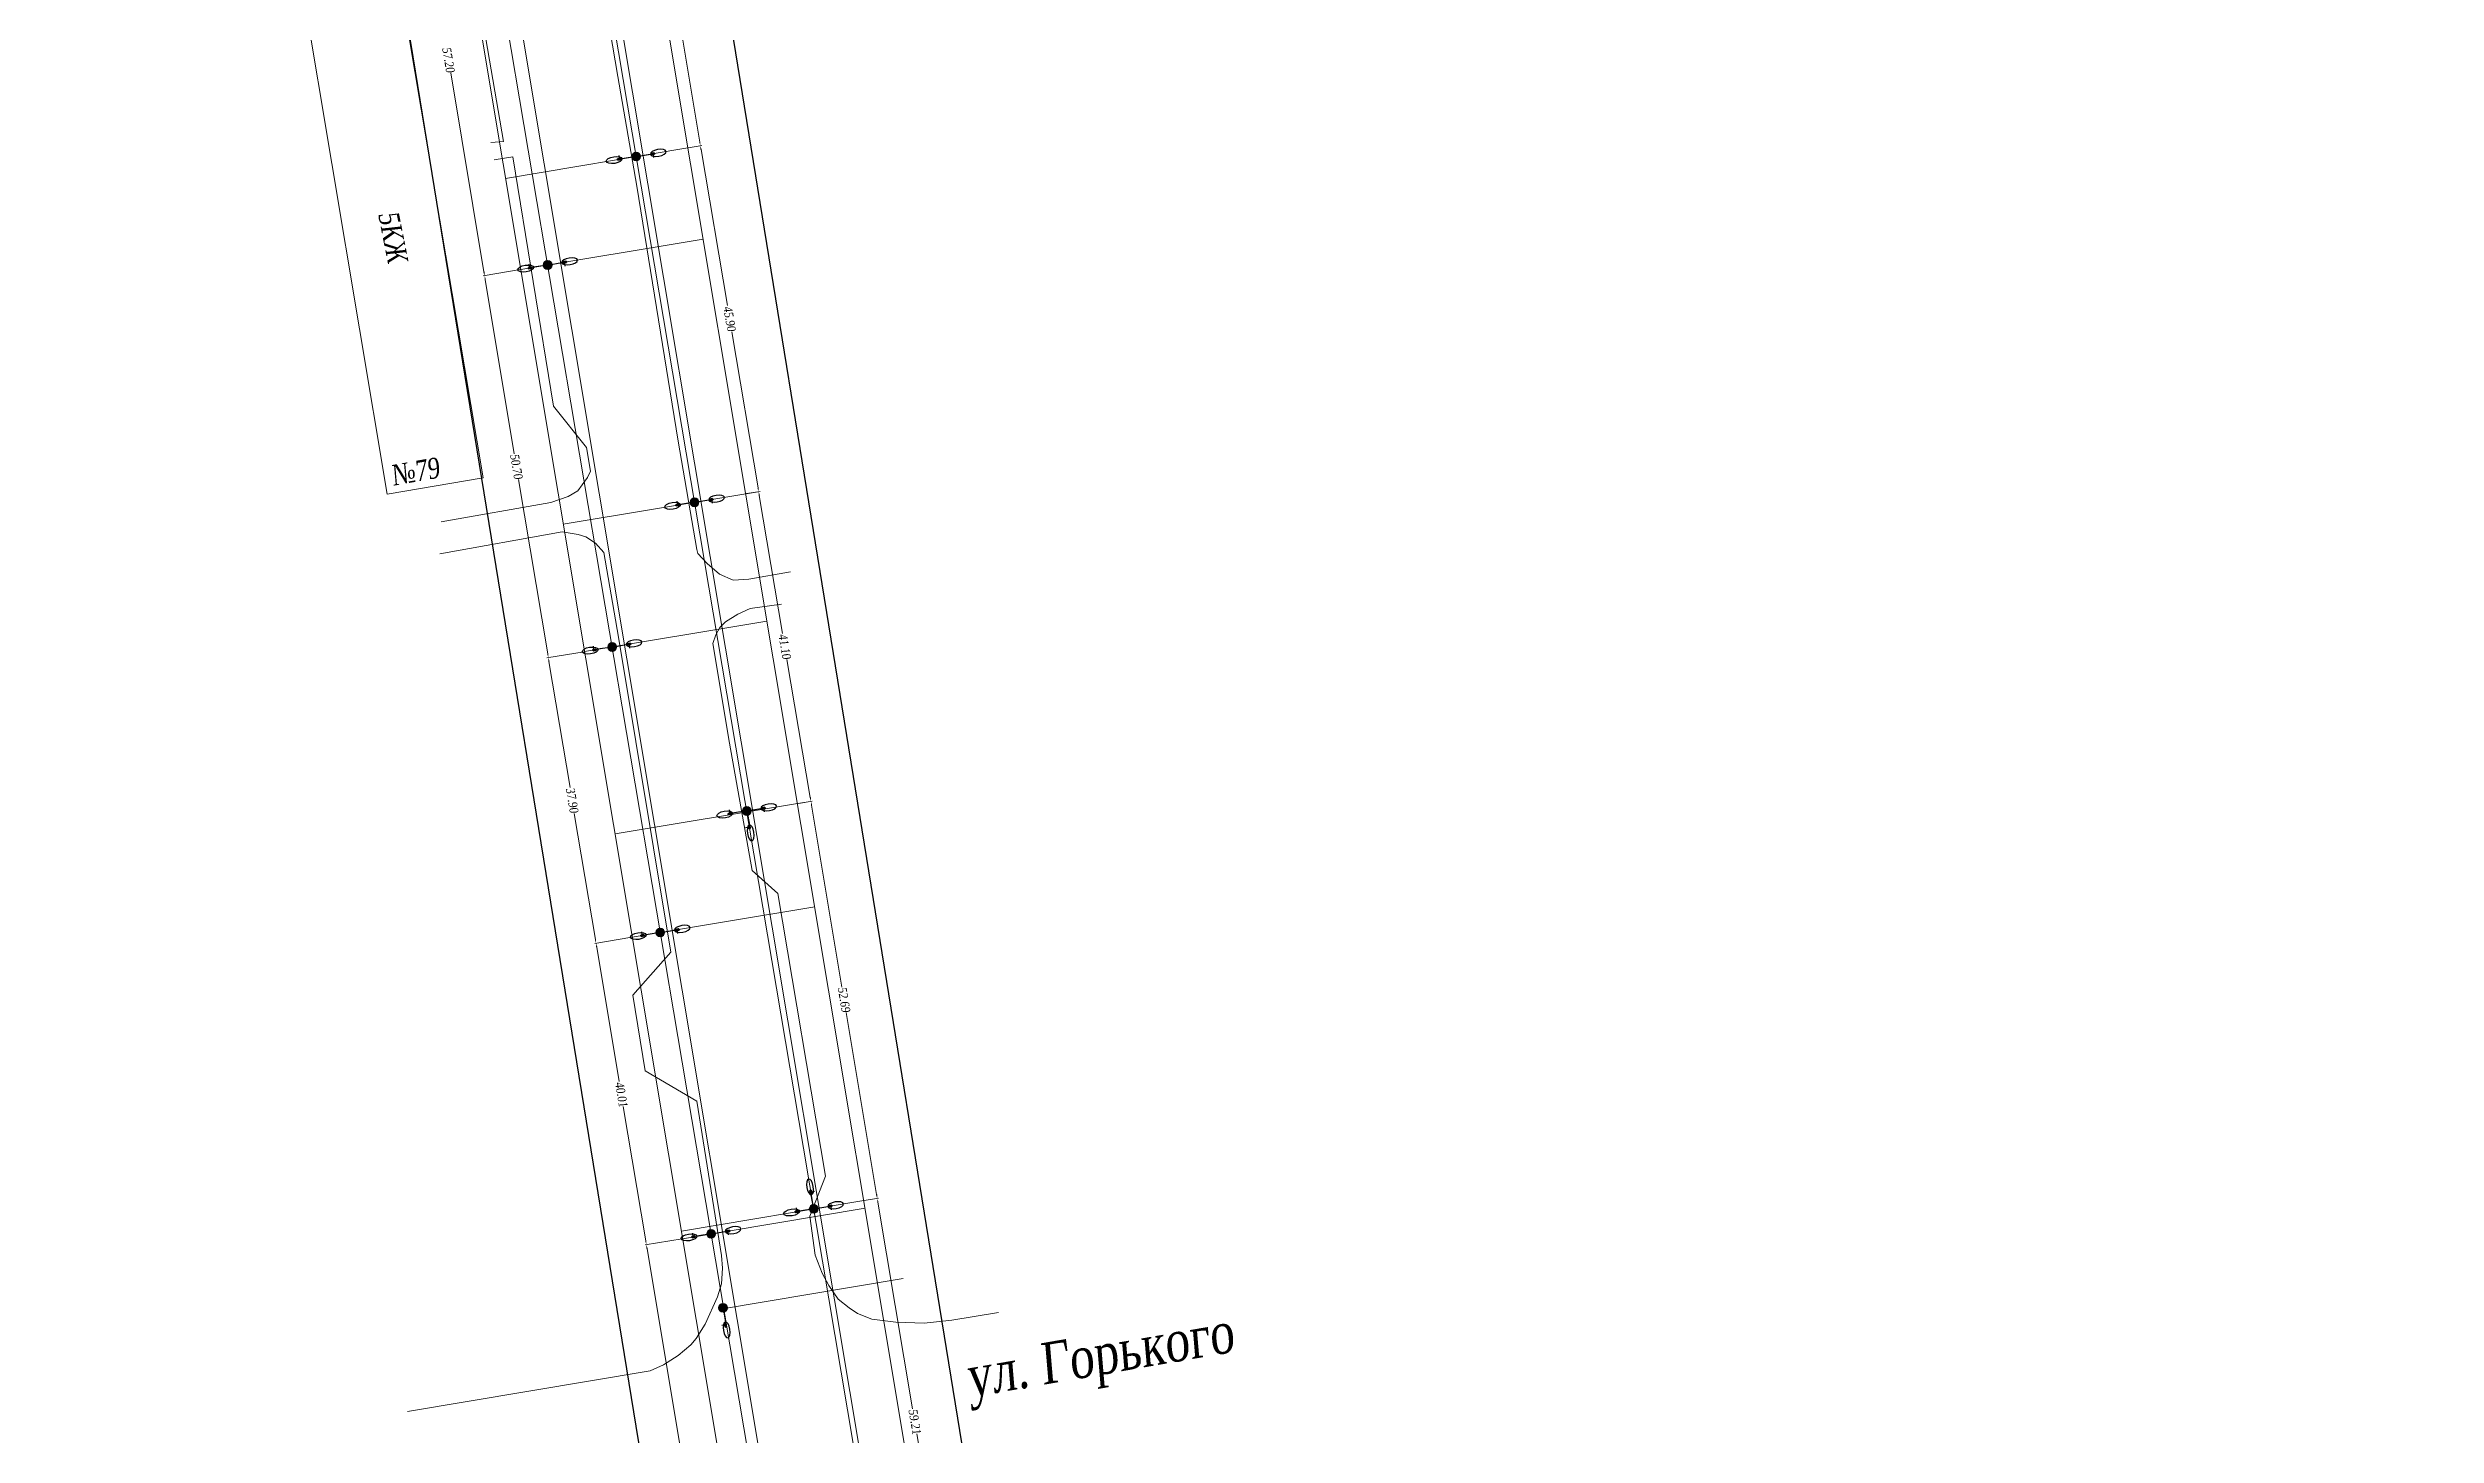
# Model space of a CAD drawing. Extents: x 2474 to 3317, y 1800 to 4862.
# Drawn here: x 2810.6 to 3123.2, y 3053.3 to 3234.9 of the extents above; entities that cross this region are included whole.
import ezdxf

# ---------------------------------------------------------------- set-up
doc = ezdxf.new("R2010")
doc.units = 0
doc.header["$MEASUREMENT"] = 0
for name, color, linetype in [('_МЕЖЕВОЙ_П-ЗУ_НОВЫЕ', 7, 'Continuous'), ('DLXLUM01', 2, 'Continuous'), ('DLXLUM02', 4, 'Continuous'), ('DLXLUM03', 3, 'Continuous'), ('DLXLUMEX', 2, 'Continuous'), ('DLXSCENE', 7, 'Continuous')]:
    doc.layers.add(name, color=color, linetype=linetype)
doc.layers.add('ОСВЕЩЕНИЕ', color=7, linetype='Continuous', lineweight=15)
doc.layers.add('ситуация', color=7, linetype='Continuous', lineweight=15)
doc.styles.add('стиль2', font='times.ttf', dxfattribs={"width": 0.85, "oblique": 5, "height": 1.15})

# ---------------------------------------------------------------- blocks, each defined once
blk = doc.blocks.new('*U15')
for p, q in [((0.26, 0.13), (-0.28, 0.04)), ((-0.28, 0.04), (0.26, 0.13)), ((-0.28, 0.04), (-0.26, -0.13)), ((-0.26, 0.04), (-0.28, 0.04)), ((-0.26, -0.13), (-0.28, 0.04)), ((-0.28, 0.04), (-0.26, 0.04)), ((0.28, 0.13), (-0.26, 0.04)), ((-0.26, 0.04), (0.28, 0.13)), ((-0.26, 0.04), (-0.24, -0.12)), ((-0.24, -0.12), (-0.26, 0.04)), ((0.28, -0.04), (0.26, 0.13)), ((0.26, 0.13), (0.28, 0.13)), ((0.28, 0.13), (0.26, 0.13)), ((0.26, 0.13), (0.28, -0.04)), ((0.3, -0.04), (0.28, 0.13)), ((0.28, 0.13), (0.3, -0.04)), ((-0.26, -0.13), (0.28, -0.04)), ((0.28, -0.04), (-0.26, -0.13)), ((-0.26, -0.13), (-0.24, -0.12)), ((-0.24, -0.12), (-0.26, -0.13)), ((-0.24, -0.12), (0.3, -0.04)), ((0.3, -0.04), (-0.24, -0.12)), ((0.28, -0.04), (0.3, -0.04)), ((0.3, -0.04), (0.28, -0.04))]:
    blk.add_line(p, q)
at = {"color": 1}
blk.add_line((0.02, 0), (0.1, -0.49), dxfattribs=at)
at = {"layer": 'DLXLUMEX', "color": 7}
blk.add_text('1', height=0.1, dxfattribs=at).set_placement((0, 0))
blk = doc.blocks.new('*U16')
for p, q in [((0.12, 0.11), (-0.23, 0.05)), ((-0.23, 0.05), (0.12, 0.11)), ((-0.23, 0.05), (-0.2, -0.12)), ((-0.19, 0.05), (-0.23, 0.05)), ((-0.23, 0.05), (-0.19, 0.05)), ((-0.2, -0.12), (-0.23, 0.05)), ((0.16, 0.11), (-0.19, 0.05)), ((-0.19, 0.05), (0.16, 0.11)), ((-0.19, 0.05), (-0.16, -0.11)), ((-0.16, -0.11), (-0.19, 0.05)), ((0.16, 0.11), (0.12, 0.11)), ((0.12, 0.11), (0.16, 0.11)), ((0.15, -0.06), (0.12, 0.11)), ((0.12, 0.11), (0.15, -0.06)), ((0.19, -0.05), (0.16, 0.11)), ((0.16, 0.11), (0.19, -0.05)), ((-0.2, -0.12), (0.15, -0.06)), ((0.15, -0.06), (-0.2, -0.12)), ((-0.16, -0.11), (-0.2, -0.12)), ((-0.2, -0.12), (-0.16, -0.11)), ((-0.16, -0.11), (0.19, -0.05)), ((0.19, -0.05), (-0.16, -0.11)), ((0.15, -0.06), (0.19, -0.05)), ((0.19, -0.05), (0.15, -0.06))]:
    blk.add_line(p, q)
at = {"color": 1}
blk.add_line((-0.04, -0.01), (-0.12, 0.49), dxfattribs=at)
at = {"layer": 'DLXLUMEX', "color": 7}
blk.add_text('2', height=0.1, dxfattribs=at).set_placement((0, 0))
blk = doc.blocks.new('*U17')
for p, q in [((0.16, 0.11), (-0.19, 0.06)), ((-0.19, 0.06), (0.16, 0.11)), ((-0.19, 0.06), (-0.16, -0.11)), ((-0.15, 0.06), (-0.19, 0.06)), ((-0.16, -0.11), (-0.19, 0.06)), ((-0.19, 0.06), (-0.15, 0.06)), ((0.2, 0.12), (-0.15, 0.06)), ((-0.15, 0.06), (0.2, 0.12)), ((-0.15, 0.06), (-0.12, -0.11)), ((-0.12, -0.11), (-0.15, 0.06)), ((0.16, 0.11), (0.2, 0.12)), ((0.2, 0.12), (0.16, 0.11)), ((0.19, -0.06), (0.16, 0.11)), ((0.16, 0.11), (0.19, -0.06)), ((0.23, -0.05), (0.2, 0.12)), ((0.2, 0.12), (0.23, -0.05)), ((-0.16, -0.11), (0.19, -0.06)), ((0.19, -0.06), (-0.16, -0.11)), ((-0.16, -0.11), (-0.12, -0.11)), ((-0.12, -0.11), (-0.16, -0.11)), ((-0.12, -0.11), (0.23, -0.05)), ((0.23, -0.05), (-0.12, -0.11)), ((0.19, -0.06), (0.23, -0.05)), ((0.23, -0.05), (0.19, -0.06))]:
    blk.add_line(p, q)
at = {"color": 1}
blk.add_line((0.04, 0.01), (0.12, -0.49), dxfattribs=at)
at = {"layer": 'DLXLUMEX', "color": 7}
blk.add_text('2', height=0.1, dxfattribs=at).set_placement((0, 0))
blk = doc.blocks.new('*U18')
for p, q in [((0.24, 0.13), (-0.3, 0.03)), ((-0.3, 0.03), (0.24, 0.13)), ((-0.28, 0.04), (-0.3, 0.03)), ((-0.3, 0.03), (-0.28, 0.04)), ((-0.3, 0.03), (-0.27, -0.13)), ((-0.27, -0.13), (-0.3, 0.03)), ((0.25, 0.13), (-0.28, 0.04)), ((-0.28, 0.04), (0.25, 0.13)), ((-0.28, 0.04), (-0.25, -0.13)), ((-0.25, -0.13), (-0.28, 0.04)), ((0.25, 0.13), (0.24, 0.13)), ((0.24, 0.13), (0.25, 0.13)), ((0.26, -0.04), (0.24, 0.13)), ((0.24, 0.13), (0.26, -0.04)), ((0.28, -0.04), (0.25, 0.13)), ((0.25, 0.13), (0.28, -0.04)), ((-0.27, -0.13), (0.26, -0.04)), ((0.26, -0.04), (-0.27, -0.13)), ((-0.25, -0.13), (-0.27, -0.13)), ((-0.27, -0.13), (-0.25, -0.13)), ((-0.25, -0.13), (0.28, -0.04)), ((0.28, -0.04), (-0.25, -0.13)), ((0.26, -0.04), (0.28, -0.04)), ((0.28, -0.04), (0.26, -0.04))]:
    blk.add_line(p, q)
at = {"color": 1}
blk.add_line((-0.02, 0), (-0.1, 0.49), dxfattribs=at)
at = {"layer": 'DLXLUMEX', "color": 7}
blk.add_text('1', height=0.1, dxfattribs=at).set_placement((0, 0))
blk = doc.blocks.new('*U19')
for p, q in [((0.04, 0.28), (-0.13, 0.26)), ((-0.13, 0.26), (0.04, 0.28)), ((-0.13, 0.26), (-0.04, -0.28)), ((-0.04, -0.28), (-0.13, 0.26)), ((-0.13, 0.26), (-0.12, 0.24)), ((-0.12, 0.24), (-0.13, 0.26)), ((0.04, 0.26), (-0.12, 0.24)), ((-0.12, 0.24), (0.04, 0.26)), ((-0.12, 0.24), (-0.04, -0.3)), ((-0.04, -0.3), (-0.12, 0.24)), ((0.13, -0.26), (0.04, 0.28)), ((0.04, 0.26), (0.04, 0.28)), ((0.04, 0.28), (0.13, -0.26)), ((0.04, 0.28), (0.04, 0.26)), ((0.13, -0.28), (0.04, 0.26)), ((0.04, 0.26), (0.13, -0.28)), ((-0.04, -0.28), (0.13, -0.26)), ((0.13, -0.26), (-0.04, -0.28)), ((-0.04, -0.3), (0.13, -0.28)), ((-0.04, -0.28), (-0.04, -0.3)), ((-0.04, -0.3), (-0.04, -0.28)), ((0.13, -0.28), (-0.04, -0.3)), ((0.13, -0.26), (0.13, -0.28)), ((0.13, -0.28), (0.13, -0.26))]:
    blk.add_line(p, q)
at = {"color": 1}
blk.add_line((0, -0.02), (-0.49, -0.1), dxfattribs=at)
at = {"layer": 'DLXLUMEX', "color": 7}
blk.add_text('1', height=0.1, dxfattribs=at).set_placement((0, 0))
blk = doc.blocks.new('*U20')
for p, q in [((0.05, 0.23), (-0.12, 0.2)), ((-0.12, 0.2), (0.05, 0.23)), ((-0.11, 0.16), (-0.12, 0.2)), ((-0.12, 0.2), (-0.06, -0.15)), ((-0.12, 0.2), (-0.11, 0.16)), ((-0.06, -0.15), (-0.12, 0.2)), ((0.05, 0.19), (-0.11, 0.16)), ((-0.11, 0.16), (0.05, 0.19)), ((-0.11, 0.16), (-0.05, -0.19)), ((-0.05, -0.19), (-0.11, 0.16)), ((0.05, 0.19), (0.05, 0.23)), ((0.11, -0.12), (0.05, 0.23)), ((0.05, 0.23), (0.05, 0.19)), ((0.05, 0.23), (0.11, -0.12)), ((0.11, -0.16), (0.05, 0.19)), ((0.05, 0.19), (0.11, -0.16)), ((-0.06, -0.15), (0.11, -0.12)), ((0.11, -0.12), (-0.06, -0.15)), ((-0.06, -0.15), (-0.05, -0.19)), ((-0.05, -0.19), (-0.06, -0.15)), ((-0.05, -0.19), (0.11, -0.16)), ((0.11, -0.16), (-0.05, -0.19)), ((0.11, -0.16), (0.11, -0.12)), ((0.11, -0.12), (0.11, -0.16))]:
    blk.add_line(p, q)
at = {"color": 1}
blk.add_line((-0.01, 0.04), (0.49, 0.12), dxfattribs=at)
at = {"layer": 'DLXLUMEX', "color": 7}
blk.add_text('3', height=0.1, dxfattribs=at).set_placement((0, 0))
blk = doc.blocks.new('*U21')
for p, q in [((0.24, 0.12), (-0.27, 0.04)), ((-0.27, 0.04), (0.24, 0.12)), ((-0.23, 0.05), (-0.27, 0.04)), ((-0.27, 0.04), (-0.23, 0.05)), ((-0.27, 0.04), (-0.24, -0.12)), ((-0.24, -0.12), (-0.27, 0.04)), ((0.28, 0.13), (-0.23, 0.05)), ((-0.23, 0.05), (0.28, 0.13)), ((-0.23, 0.05), (-0.21, -0.12)), ((-0.21, -0.12), (-0.23, 0.05)), ((0.24, 0.12), (0.28, 0.13)), ((0.28, 0.13), (0.24, 0.12)), ((0.27, -0.04), (0.24, 0.12)), ((0.24, 0.12), (0.27, -0.04)), ((0.31, -0.04), (0.28, 0.13)), ((0.28, 0.13), (0.31, -0.04)), ((-0.24, -0.12), (0.27, -0.04)), ((0.27, -0.04), (-0.24, -0.12)), ((-0.24, -0.12), (-0.21, -0.12)), ((-0.21, -0.12), (-0.24, -0.12)), ((-0.21, -0.12), (0.31, -0.04)), ((0.31, -0.04), (-0.21, -0.12)), ((0.27, -0.04), (0.31, -0.04)), ((0.31, -0.04), (0.27, -0.04))]:
    blk.add_line(p, q)
at = {"color": 1}
blk.add_line((0.04, 0.01), (0.12, -0.49), dxfattribs=at)
at = {"layer": 'DLXLUMEX', "color": 7}
blk.add_text('1', height=0.1, dxfattribs=at).set_placement((0, 0))
blk = doc.blocks.new('*U22')
for p, q in [((0.12, 0.11), (-0.23, 0.05)), ((-0.23, 0.05), (0.12, 0.11)), ((-0.19, 0.05), (-0.23, 0.05)), ((-0.23, 0.05), (-0.2, -0.12)), ((-0.23, 0.05), (-0.19, 0.05)), ((-0.2, -0.12), (-0.23, 0.05)), ((0.16, 0.11), (-0.19, 0.05)), ((-0.19, 0.05), (0.16, 0.11)), ((-0.19, 0.05), (-0.16, -0.11)), ((-0.16, -0.11), (-0.19, 0.05)), ((0.16, 0.11), (0.12, 0.11)), ((0.12, 0.11), (0.16, 0.11)), ((0.15, -0.06), (0.12, 0.11)), ((0.12, 0.11), (0.15, -0.06)), ((0.19, -0.05), (0.16, 0.11)), ((0.16, 0.11), (0.19, -0.05)), ((-0.2, -0.12), (0.15, -0.06)), ((0.15, -0.06), (-0.2, -0.12)), ((-0.16, -0.11), (-0.2, -0.12)), ((-0.2, -0.12), (-0.16, -0.11)), ((-0.16, -0.11), (0.19, -0.05)), ((0.19, -0.05), (-0.16, -0.11)), ((0.15, -0.06), (0.19, -0.05)), ((0.19, -0.05), (0.15, -0.06))]:
    blk.add_line(p, q)
at = {"color": 1}
blk.add_line((-0.04, -0.01), (-0.12, 0.49), dxfattribs=at)
at = {"layer": 'DLXLUMEX', "color": 7}
blk.add_text('2', height=0.1, dxfattribs=at).set_placement((0, 0))
blk = doc.blocks.new('*U24')
for p, q in [((0.16, 0.11), (-0.19, 0.06)), ((-0.19, 0.06), (0.16, 0.11)), ((-0.19, 0.06), (-0.16, -0.11)), ((-0.15, 0.06), (-0.19, 0.06)), ((-0.16, -0.11), (-0.19, 0.06)), ((-0.19, 0.06), (-0.15, 0.06)), ((0.2, 0.12), (-0.15, 0.06)), ((-0.15, 0.06), (0.2, 0.12)), ((-0.15, 0.06), (-0.12, -0.11)), ((-0.12, -0.11), (-0.15, 0.06)), ((0.16, 0.11), (0.2, 0.12)), ((0.2, 0.12), (0.16, 0.11)), ((0.19, -0.06), (0.16, 0.11)), ((0.16, 0.11), (0.19, -0.06)), ((0.23, -0.05), (0.2, 0.12)), ((0.2, 0.12), (0.23, -0.05)), ((-0.16, -0.11), (0.19, -0.06)), ((0.19, -0.06), (-0.16, -0.11)), ((-0.16, -0.11), (-0.12, -0.11)), ((-0.12, -0.11), (-0.16, -0.11)), ((-0.12, -0.11), (0.23, -0.05)), ((0.23, -0.05), (-0.12, -0.11)), ((0.19, -0.06), (0.23, -0.05)), ((0.23, -0.05), (0.19, -0.06))]:
    blk.add_line(p, q)
at = {"color": 1}
blk.add_line((0.04, 0.01), (0.12, -0.49), dxfattribs=at)
at = {"layer": 'DLXLUMEX', "color": 7}
blk.add_text('2', height=0.1, dxfattribs=at).set_placement((0, 0))
blk = doc.blocks.new('*U25')
for p, q in [((0.2, 0.12), (-0.31, 0.03)), ((-0.31, 0.03), (0.2, 0.12)), ((-0.27, 0.04), (-0.31, 0.03)), ((-0.31, 0.03), (-0.27, 0.04)), ((-0.31, 0.03), (-0.28, -0.13)), ((-0.28, -0.13), (-0.31, 0.03)), ((0.24, 0.13), (-0.27, 0.04)), ((-0.27, 0.04), (0.24, 0.13)), ((-0.27, 0.04), (-0.24, -0.13)), ((-0.24, -0.13), (-0.27, 0.04)), ((0.24, 0.13), (0.2, 0.12)), ((0.2, 0.12), (0.24, 0.13)), ((0.23, -0.05), (0.2, 0.12)), ((0.2, 0.12), (0.23, -0.05)), ((0.27, -0.04), (0.24, 0.13)), ((0.24, 0.13), (0.27, -0.04)), ((-0.28, -0.13), (0.23, -0.05)), ((0.23, -0.05), (-0.28, -0.13)), ((-0.24, -0.13), (-0.28, -0.13)), ((-0.28, -0.13), (-0.24, -0.13)), ((-0.24, -0.13), (0.27, -0.04)), ((0.27, -0.04), (-0.24, -0.13)), ((0.23, -0.05), (0.27, -0.04)), ((0.27, -0.04), (0.23, -0.05))]:
    blk.add_line(p, q)
at = {"color": 1}
blk.add_line((-0.04, -0.01), (-0.12, 0.49), dxfattribs=at)
at = {"layer": 'DLXLUMEX', "color": 7}
blk.add_text('1', height=0.1, dxfattribs=at).set_placement((0, 0))
blk = doc.blocks.new('*U26')
for p, q in [((0.06, 0.19), (-0.11, 0.16)), ((-0.11, 0.16), (0.06, 0.19)), ((-0.11, 0.16), (-0.06, -0.19)), ((-0.06, -0.19), (-0.11, 0.16)), ((-0.11, 0.16), (-0.11, 0.12)), ((-0.11, 0.12), (-0.11, 0.16)), ((0.06, 0.15), (-0.11, 0.12)), ((-0.11, 0.12), (0.06, 0.15)), ((-0.11, 0.12), (-0.05, -0.23)), ((-0.05, -0.23), (-0.11, 0.12)), ((0.11, -0.16), (0.06, 0.19)), ((0.06, 0.15), (0.06, 0.19)), ((0.06, 0.19), (0.11, -0.16)), ((0.06, 0.19), (0.06, 0.15)), ((0.12, -0.2), (0.06, 0.15)), ((0.06, 0.15), (0.12, -0.2)), ((-0.06, -0.19), (0.11, -0.16)), ((0.11, -0.16), (-0.06, -0.19)), ((-0.06, -0.19), (-0.05, -0.23)), ((-0.05, -0.23), (-0.06, -0.19)), ((-0.05, -0.23), (0.12, -0.2)), ((0.12, -0.2), (-0.05, -0.23)), ((0.11, -0.16), (0.12, -0.2)), ((0.12, -0.2), (0.11, -0.16))]:
    blk.add_line(p, q)
at = {"color": 1}
blk.add_line((0.01, -0.04), (-0.49, -0.12), dxfattribs=at)
at = {"layer": 'DLXLUMEX', "color": 7}
blk.add_text('3', height=0.1, dxfattribs=at).set_placement((0, 0))
blk = doc.blocks.new('*U27')
for p, q in [((0.24, 0.12), (-0.27, 0.04)), ((-0.27, 0.04), (0.24, 0.12)), ((-0.23, 0.05), (-0.27, 0.04)), ((-0.27, 0.04), (-0.23, 0.05)), ((-0.27, 0.04), (-0.24, -0.12)), ((-0.24, -0.12), (-0.27, 0.04)), ((0.28, 0.13), (-0.23, 0.05)), ((-0.23, 0.05), (0.28, 0.13)), ((-0.23, 0.05), (-0.21, -0.12)), ((-0.21, -0.12), (-0.23, 0.05)), ((0.24, 0.12), (0.28, 0.13)), ((0.28, 0.13), (0.24, 0.12)), ((0.27, -0.04), (0.24, 0.12)), ((0.24, 0.12), (0.27, -0.04)), ((0.31, -0.04), (0.28, 0.13)), ((0.28, 0.13), (0.31, -0.04)), ((-0.24, -0.12), (0.27, -0.04)), ((0.27, -0.04), (-0.24, -0.12)), ((-0.24, -0.12), (-0.21, -0.12)), ((-0.21, -0.12), (-0.24, -0.12)), ((-0.21, -0.12), (0.31, -0.04)), ((0.31, -0.04), (-0.21, -0.12)), ((0.27, -0.04), (0.31, -0.04)), ((0.31, -0.04), (0.27, -0.04))]:
    blk.add_line(p, q)
at = {"color": 1}
blk.add_line((0.04, 0.01), (0.12, -0.49), dxfattribs=at)
at = {"layer": 'DLXLUMEX', "color": 7}
blk.add_text('1', height=0.1, dxfattribs=at).set_placement((0, 0))
blk = doc.blocks.new('*U28')
for p, q in [((0.12, 0.11), (-0.23, 0.05)), ((-0.23, 0.05), (0.12, 0.11)), ((-0.23, 0.05), (-0.2, -0.12)), ((-0.19, 0.05), (-0.23, 0.05)), ((-0.23, 0.05), (-0.19, 0.05)), ((-0.2, -0.12), (-0.23, 0.05)), ((0.16, 0.11), (-0.19, 0.05)), ((-0.19, 0.05), (0.16, 0.11)), ((-0.19, 0.05), (-0.16, -0.11)), ((-0.16, -0.11), (-0.19, 0.05)), ((0.16, 0.11), (0.12, 0.11)), ((0.12, 0.11), (0.16, 0.11)), ((0.15, -0.06), (0.12, 0.11)), ((0.12, 0.11), (0.15, -0.06)), ((0.19, -0.05), (0.16, 0.11)), ((0.16, 0.11), (0.19, -0.05)), ((-0.2, -0.12), (0.15, -0.06)), ((0.15, -0.06), (-0.2, -0.12)), ((-0.16, -0.11), (-0.2, -0.12)), ((-0.2, -0.12), (-0.16, -0.11)), ((-0.16, -0.11), (0.19, -0.05)), ((0.19, -0.05), (-0.16, -0.11)), ((0.15, -0.06), (0.19, -0.05)), ((0.19, -0.05), (0.15, -0.06))]:
    blk.add_line(p, q)
at = {"color": 1}
blk.add_line((-0.04, -0.01), (-0.12, 0.49), dxfattribs=at)
at = {"layer": 'DLXLUMEX', "color": 7}
blk.add_text('2', height=0.1, dxfattribs=at).set_placement((0, 0))
blk = doc.blocks.new('*U33')
for p, q in [((0.16, 0.11), (-0.19, 0.06)), ((-0.19, 0.06), (0.16, 0.11)), ((-0.19, 0.06), (-0.16, -0.11)), ((-0.15, 0.06), (-0.19, 0.06)), ((-0.16, -0.11), (-0.19, 0.06)), ((-0.19, 0.06), (-0.15, 0.06)), ((0.2, 0.12), (-0.15, 0.06)), ((-0.15, 0.06), (0.2, 0.12)), ((-0.15, 0.06), (-0.12, -0.11)), ((-0.12, -0.11), (-0.15, 0.06)), ((0.16, 0.11), (0.2, 0.12)), ((0.2, 0.12), (0.16, 0.11)), ((0.19, -0.06), (0.16, 0.11)), ((0.16, 0.11), (0.19, -0.06)), ((0.23, -0.05), (0.2, 0.12)), ((0.2, 0.12), (0.23, -0.05)), ((-0.16, -0.11), (0.19, -0.06)), ((0.19, -0.06), (-0.16, -0.11)), ((-0.16, -0.11), (-0.12, -0.11)), ((-0.12, -0.11), (-0.16, -0.11)), ((-0.12, -0.11), (0.23, -0.05)), ((0.23, -0.05), (-0.12, -0.11)), ((0.19, -0.06), (0.23, -0.05)), ((0.23, -0.05), (0.19, -0.06))]:
    blk.add_line(p, q)
at = {"color": 1}
blk.add_line((0.04, 0.01), (0.12, -0.49), dxfattribs=at)
at = {"layer": 'DLXLUMEX', "color": 7}
blk.add_text('2', height=0.1, dxfattribs=at).set_placement((0, 0))
blk = doc.blocks.new('*U35')
for p, q in [((0.2, 0.12), (-0.31, 0.03)), ((-0.31, 0.03), (0.2, 0.12)), ((-0.27, 0.04), (-0.31, 0.03)), ((-0.31, 0.03), (-0.27, 0.04)), ((-0.31, 0.03), (-0.28, -0.13)), ((-0.28, -0.13), (-0.31, 0.03)), ((0.24, 0.13), (-0.27, 0.04)), ((-0.27, 0.04), (0.24, 0.13)), ((-0.27, 0.04), (-0.24, -0.13)), ((-0.24, -0.13), (-0.27, 0.04)), ((0.24, 0.13), (0.2, 0.12)), ((0.2, 0.12), (0.24, 0.13)), ((0.23, -0.05), (0.2, 0.12)), ((0.2, 0.12), (0.23, -0.05)), ((0.27, -0.04), (0.24, 0.13)), ((0.24, 0.13), (0.27, -0.04)), ((-0.28, -0.13), (0.23, -0.05)), ((0.23, -0.05), (-0.28, -0.13)), ((-0.24, -0.13), (-0.28, -0.13)), ((-0.28, -0.13), (-0.24, -0.13)), ((-0.24, -0.13), (0.27, -0.04)), ((0.27, -0.04), (-0.24, -0.13)), ((0.23, -0.05), (0.27, -0.04)), ((0.27, -0.04), (0.23, -0.05))]:
    blk.add_line(p, q)
at = {"color": 1}
blk.add_line((-0.04, -0.01), (-0.12, 0.49), dxfattribs=at)
at = {"layer": 'DLXLUMEX', "color": 7}
blk.add_text('1', height=0.1, dxfattribs=at).set_placement((0, 0))
blk = doc.blocks.new('*U36')
for p, q in [((0.25, 0.13), (-0.28, 0.04)), ((-0.28, 0.04), (0.25, 0.13)), ((-0.25, 0.05), (-0.28, 0.04)), ((-0.28, 0.04), (-0.25, 0.05)), ((-0.28, 0.04), (-0.25, -0.13)), ((-0.25, -0.13), (-0.28, 0.04)), ((0.28, 0.13), (-0.25, 0.05)), ((-0.25, 0.05), (0.28, 0.13)), ((-0.25, 0.05), (-0.22, -0.12)), ((-0.22, -0.12), (-0.25, 0.05)), ((0.28, -0.04), (0.25, 0.13)), ((0.25, 0.13), (0.28, 0.13)), ((0.28, 0.13), (0.25, 0.13)), ((0.25, 0.13), (0.28, -0.04)), ((0.31, -0.04), (0.28, 0.13)), ((0.28, 0.13), (0.31, -0.04)), ((-0.25, -0.13), (0.28, -0.04)), ((0.28, -0.04), (-0.25, -0.13)), ((-0.25, -0.13), (-0.22, -0.12)), ((-0.22, -0.12), (-0.25, -0.13)), ((-0.22, -0.12), (0.31, -0.04)), ((0.31, -0.04), (-0.22, -0.12)), ((0.28, -0.04), (0.31, -0.04)), ((0.31, -0.04), (0.28, -0.04))]:
    blk.add_line(p, q)
at = {"color": 1}
blk.add_line((0.03, 0), (0.11, -0.49), dxfattribs=at)
at = {"layer": 'DLXLUMEX', "color": 7}
blk.add_text('1', height=0.1, dxfattribs=at).set_placement((0, 0))
blk = doc.blocks.new('*U37')
for p, q in [((0.12, 0.11), (-0.23, 0.05)), ((-0.23, 0.05), (0.12, 0.11)), ((-0.19, 0.05), (-0.23, 0.05)), ((-0.23, 0.05), (-0.2, -0.12)), ((-0.23, 0.05), (-0.19, 0.05)), ((-0.2, -0.12), (-0.23, 0.05)), ((0.16, 0.11), (-0.19, 0.05)), ((-0.19, 0.05), (0.16, 0.11)), ((-0.19, 0.05), (-0.16, -0.11)), ((-0.16, -0.11), (-0.19, 0.05)), ((0.16, 0.11), (0.12, 0.11)), ((0.15, -0.06), (0.12, 0.11)), ((0.12, 0.11), (0.16, 0.11)), ((0.12, 0.11), (0.15, -0.06)), ((0.19, -0.05), (0.16, 0.11)), ((0.16, 0.11), (0.19, -0.05)), ((-0.2, -0.12), (0.15, -0.06)), ((0.15, -0.06), (-0.2, -0.12)), ((-0.16, -0.11), (-0.2, -0.12)), ((-0.2, -0.12), (-0.16, -0.11)), ((-0.16, -0.11), (0.19, -0.05)), ((0.19, -0.05), (-0.16, -0.11)), ((0.15, -0.06), (0.19, -0.05)), ((0.19, -0.05), (0.15, -0.06))]:
    blk.add_line(p, q)
at = {"color": 1}
blk.add_line((-0.04, -0.01), (-0.12, 0.49), dxfattribs=at)
at = {"layer": 'DLXLUMEX', "color": 7}
blk.add_text('2', height=0.1, dxfattribs=at).set_placement((0, 0))
blk = doc.blocks.new('*U38')
for p, q in [((0.16, 0.11), (-0.19, 0.06)), ((-0.19, 0.06), (0.16, 0.11)), ((-0.19, 0.06), (-0.16, -0.11)), ((-0.15, 0.06), (-0.19, 0.06)), ((-0.16, -0.11), (-0.19, 0.06)), ((-0.19, 0.06), (-0.15, 0.06)), ((0.2, 0.12), (-0.15, 0.06)), ((-0.15, 0.06), (0.2, 0.12)), ((-0.15, 0.06), (-0.12, -0.11)), ((-0.12, -0.11), (-0.15, 0.06)), ((0.16, 0.11), (0.2, 0.12)), ((0.2, 0.12), (0.16, 0.11)), ((0.19, -0.06), (0.16, 0.11)), ((0.16, 0.11), (0.19, -0.06)), ((0.23, -0.05), (0.2, 0.12)), ((0.2, 0.12), (0.23, -0.05)), ((-0.16, -0.11), (0.19, -0.06)), ((0.19, -0.06), (-0.16, -0.11)), ((-0.16, -0.11), (-0.12, -0.11)), ((-0.12, -0.11), (-0.16, -0.11)), ((-0.12, -0.11), (0.23, -0.05)), ((0.23, -0.05), (-0.12, -0.11)), ((0.19, -0.06), (0.23, -0.05)), ((0.23, -0.05), (0.19, -0.06))]:
    blk.add_line(p, q)
at = {"color": 1}
blk.add_line((0.04, 0.01), (0.12, -0.49), dxfattribs=at)
at = {"layer": 'DLXLUMEX', "color": 7}
blk.add_text('2', height=0.1, dxfattribs=at).set_placement((0, 0))
blk = doc.blocks.new('*U39')
for p, q in [((0.22, 0.12), (-0.31, 0.03)), ((-0.31, 0.03), (0.22, 0.12)), ((-0.28, 0.04), (-0.31, 0.03)), ((-0.31, 0.03), (-0.28, 0.04)), ((-0.31, 0.03), (-0.28, -0.13)), ((-0.28, -0.13), (-0.31, 0.03)), ((0.25, 0.13), (-0.28, 0.04)), ((-0.28, 0.04), (0.25, 0.13)), ((-0.28, 0.04), (-0.25, -0.13)), ((-0.25, -0.13), (-0.28, 0.04)), ((0.25, 0.13), (0.22, 0.12)), ((0.22, 0.12), (0.25, 0.13)), ((0.25, -0.04), (0.22, 0.12)), ((0.22, 0.12), (0.25, -0.04)), ((0.28, -0.04), (0.25, 0.13)), ((0.25, 0.13), (0.28, -0.04)), ((-0.28, -0.13), (0.25, -0.04)), ((0.25, -0.04), (-0.28, -0.13)), ((-0.25, -0.13), (-0.28, -0.13)), ((-0.28, -0.13), (-0.25, -0.13)), ((-0.25, -0.13), (0.28, -0.04)), ((0.28, -0.04), (-0.25, -0.13)), ((0.25, -0.04), (0.28, -0.04)), ((0.28, -0.04), (0.25, -0.04))]:
    blk.add_line(p, q)
at = {"color": 1}
blk.add_line((-0.03, -0.01), (-0.11, 0.49), dxfattribs=at)
at = {"layer": 'DLXLUMEX', "color": 7}
blk.add_text('1', height=0.1, dxfattribs=at).set_placement((0, 0))
blk = doc.blocks.new('*U218')
for p, q in [((2815.85, 3494.78), (2900.78, 2973.1)), ((2956.76, 2889.13), (2859.28, 3488.5))]:
    blk.add_line(p, q)

msp = doc.modelspace()

# ---------------------------------------------------------------- hatches: boundary and pattern name
at = {"layer": 'ОСВЕЩЕНИЕ', "linetype": 'Continuous', "lineweight": 18}
h = msp.add_hatch(color=7, dxfattribs=at)
edge = h.paths.add_edge_path()
edge.add_arc((2887.59, 3220.68), 0.572, 0, 360)
h = msp.add_hatch(color=7, dxfattribs=at)
edge = h.paths.add_edge_path()
edge.add_arc((2876, 3206.48), 0.572, 0, 360)
h = msp.add_hatch(color=7, dxfattribs=at)
edge = h.paths.add_edge_path()
edge.add_arc((2895.23, 3175.42), 0.572, 0, 360)
h = msp.add_hatch(color=7, dxfattribs=at)
edge = h.paths.add_edge_path()
edge.add_arc((2884.44, 3156.48), 0.572, 0, 360)
h = msp.add_hatch(color=7, dxfattribs=at)
edge = h.paths.add_edge_path()
edge.add_arc((2902.07, 3135.02), 0.572, 0, 360)
h = msp.add_hatch(color=7, dxfattribs=at)
edge = h.paths.add_edge_path()
edge.add_arc((2890.74, 3119.11), 0.572, 0, 360)
h = msp.add_hatch(color=7, dxfattribs=at)
edge = h.paths.add_edge_path()
edge.add_arc((2910.82, 3082.93), 0.572, 0, 360)
h = msp.add_hatch(color=7, dxfattribs=at)
edge = h.paths.add_edge_path()
edge.add_arc((2910.82, 3082.93), 0.572, 0, 360)
h = msp.add_hatch(color=7, dxfattribs=at)
edge = h.paths.add_edge_path()
edge.add_arc((2897.39, 3079.67), 0.572, 0, 360)
h = msp.add_hatch(color=7, dxfattribs=at)
edge = h.paths.add_edge_path()
edge.add_arc((2898.95, 3069.98), 0.572, 0, 360)

# ---------------------------------------------------------------- linework, layer by layer
at = {"layer": '_МЕЖЕВОЙ_П-ЗУ_НОВЫЕ', "color": 7, "lineweight": 18}
for p, q in [((2867.58, 3178.64), (2855.39, 3250.98)), ((2843.72, 3243.88), (2855, 3176.5)), ((2855, 3176.5), (2867.58, 3178.64))]:
    msp.add_line(p, q, dxfattribs=at)
at = {"layer": 'ОСВЕЩЕНИЕ', "color": 1, "linetype": 'Continuous'}
for p, q in [((2909.49, 3090.9), (2759.83, 3978.08)), ((2893.6, 3102.14), (2746.22, 3975.81)), ((2958.52, 2717.29), (2893.6, 3102.14)), ((2971.83, 2719.34), (2909.49, 3090.9))]:
    msp.add_line(p, q, dxfattribs=at)
at = {"layer": 'ОСВЕЩЕНИЕ', "color": 7, "linetype": 'Continuous', "lineweight": 18}
for centre in [(2887.59, 3220.68), (2887.59, 3220.68), (2876, 3206.48), (2876, 3206.48), (2895.23, 3175.42), (2895.23, 3175.42), (2884.44, 3156.48), (2884.44, 3156.48), (2902.07, 3135.02), (2902.07, 3135.02), (2890.74, 3119.11), (2890.74, 3119.11), (2910.82, 3082.93), (2910.82, 3082.93), (2910.82, 3082.93), (2910.82, 3082.93), (2897.39, 3079.67), (2897.39, 3079.67), (2898.95, 3069.98), (2898.95, 3069.98)]:
    msp.add_circle(centre, 0.572, dxfattribs=at)
at = {"layer": 'ситуация', "color": 4}
for p, q in [((3098.64, 1851.95), (2595.93, 4861.51)), ((3098.64, 1851.95), (2595.93, 4861.51)), ((3104.02, 1851.95), (2601.35, 4861.27)), ((3115.86, 1859.76), (2614.6, 4860.67)), ((3115.86, 1859.76), (2614.6, 4860.67)), ((3123.17, 1851.95), (2620.65, 4860.4)), ((3123.17, 1851.95), (2620.65, 4860.4)), ((2870.49, 3217.82), (2894.36, 3221.81)), ((2872.48, 3205.89), (2896.35, 3209.87)), ((2878.05, 3172.55), (2901.92, 3176.54)), ((2880.83, 3155.88), (2904.7, 3159.87)), ((2884.82, 3132.01), (2908.69, 3136)), ((2887.08, 3118.5), (2910.95, 3122.49)), ((2893.5, 3080.04), (2917.37, 3084.03)), ((2893.67, 3079.04), (2917.54, 3083.03)), ((2898.64, 3069.82), (2922.51, 3073.81))]:
    msp.add_line(p, q, dxfattribs=at)
at = {"layer": 'ситуация', "linetype": 'Continuous', "lineweight": 18}
for p, q in [((2885.18, 3231.15), (2879.17, 3266.35)), ((2866.33, 3245.34), (2870.2, 3222.66)), ((2887.67, 3216.78), (2885.18, 3231.15)), ((2870.2, 3222.66), (2868.55, 3222.5)), ((2868.99, 3220.26), (2871.45, 3220.63)), ((2871.45, 3220.63), (2876.78, 3188.01)), ((2893.09, 3183.44), (2887.67, 3216.78)), ((2876.78, 3188.01), (2881.07, 3182.61)), ((2881.07, 3182.61), (2881.61, 3179.48)), ((2895.53, 3169.23), (2893.09, 3183.44)), ((2881.61, 3179.48), (2881.22, 3178.66)), ((2878.67, 3176.2), (2876.41, 3175.41)), ((2879.96, 3176.91), (2878.67, 3176.2)), ((2880.53, 3177.7), (2879.96, 3176.91)), ((2881.22, 3178.66), (2880.53, 3177.7)), ((2876.41, 3175.41), (2862.08, 3172.85)), ((2861.91, 3168.67), (2877.92, 3171.56)), ((2877.92, 3171.56), (2879.98, 3171.19)), ((2879.98, 3171.19), (2880.99, 3170.9)), ((2880.99, 3170.9), (2882.28, 3170.07)), ((2882.28, 3170.07), (2883.36, 3168.86)), ((2883.36, 3168.86), (2885.28, 3157.79)), ((2895.67, 3168.74), (2895.53, 3169.23)), ((2896.87, 3167.41), (2895.67, 3168.74)), ((2898.48, 3166.02), (2896.87, 3167.41)), ((2900.26, 3165.25), (2898.48, 3166.02)), ((2902.33, 3165.34), (2900.26, 3165.25)), ((2907.79, 3166.33), (2902.33, 3165.34)), ((2900.9, 3160.79), (2899.28, 3159.79)), ((2902.49, 3161.51), (2900.9, 3160.79)), ((2906.62, 3162.1), (2902.49, 3161.51)), ((2885.28, 3157.79), (2892.14, 3116.54)), ((2898, 3158.07), (2897.6, 3156.95)), ((2898.54, 3159.04), (2898, 3158.07)), ((2899.28, 3159.79), (2898.54, 3159.04)), ((2897.6, 3156.95), (2899.82, 3143.91)), ((2899.82, 3143.91), (2902.77, 3127.23)), ((2902.77, 3127.23), (2906.13, 3124.24)), ((2906.13, 3124.24), (2912.35, 3087.22)), ((2892.14, 3116.54), (2887.15, 3110.9)), ((2887.15, 3110.9), (2888.77, 3101.02)), ((2888.77, 3101.02), (2895.51, 3097.02)), ((2895.51, 3097.02), (2898.74, 3076.85)), ((2912.35, 3087.22), (2910.31, 3081.97)), ((2910.31, 3081.97), (2911.02, 3076.9)), ((2898.74, 3076.85), (2898.88, 3075.16)), ((2911.02, 3076.9), (2911.91, 3074.53)), ((2898.75, 3073.14), (2898.25, 3071.42)), ((2898.88, 3075.16), (2898.75, 3073.14)), ((2911.91, 3074.53), (2912.8, 3072.91)), ((2912.8, 3072.91), (2914.03, 3071.14)), ((2898.25, 3071.42), (2896.61, 3067.83)), ((2914.03, 3071.14), (2915.44, 3069.98)), ((2915.44, 3069.98), (2916.56, 3069.24)), ((2896.61, 3067.83), (2895.45, 3065.97)), ((2916.56, 3069.24), (2918.44, 3068.51)), ((2918.44, 3068.51), (2921.55, 3068.1)), ((2921.55, 3068.1), (2925.26, 3067.98)), ((2925.26, 3067.98), (2928.92, 3068.39)), ((2928.92, 3068.39), (2935.01, 3069.39)), ((2893.07, 3063.74), (2891.15, 3062.53)), ((2894.76, 3065.14), (2893.07, 3063.74)), ((2895.45, 3065.97), (2894.76, 3065.14)), ((2889.41, 3061.74), (2857.65, 3056.41)), ((2891.15, 3062.53), (2889.41, 3061.74))]:
    msp.add_line(p, q, dxfattribs=at)
at = {"layer": 'ситуация'}
for p, q in [((2895.91, 3222.58), (2891.75, 3247.48)), ((2867.66, 3205.59), (2863.31, 3231.62)), ((2894.42, 3221.82), (2896.17, 3222.12)), ((2894.42, 3221.82), (2896.17, 3222.11)), ((2896.08, 3221.59), (2899.52, 3201.16)), ((2872.42, 3205.88), (2867.56, 3205.07)), ((2872.42, 3205.88), (2867.56, 3205.07)), ((2867.82, 3204.6), (2871.63, 3181.77)), ((2903.54, 3177.32), (2900.09, 3197.75)), ((2876.01, 3155.58), (2872.19, 3178.41)), ((2901.98, 3176.55), (2903.8, 3176.85)), ((2902.04, 3176.56), (2903.8, 3176.85)), ((2903.7, 3176.33), (2906.75, 3158.26)), ((2880.77, 3155.87), (2875.91, 3155.06)), ((2880.77, 3155.87), (2875.91, 3155.06)), ((2876.17, 3154.59), (2878.93, 3138.08)), ((2910.37, 3136.79), (2907.32, 3154.86)), ((2908.75, 3136.01), (2910.63, 3136.32)), ((2908.81, 3136.02), (2910.63, 3136.32)), ((2910.54, 3135.8), (2914.51, 3111.98)), ((2882.25, 3118.2), (2879.49, 3134.71)), ((2887.02, 3118.49), (2882.16, 3117.68)), ((2887.02, 3118.49), (2882.16, 3117.68)), ((2882.42, 3117.21), (2885.36, 3099.62)), ((2919.05, 3084.81), (2915.07, 3108.63)), ((2888.84, 3078.74), (2885.9, 3096.33)), ((2917.43, 3084.04), (2919.31, 3084.35)), ((2917.43, 3084.04), (2919.31, 3084.35)), ((2919.22, 3083.83), (2923.77, 3056.75)), ((2893.61, 3079.03), (2888.75, 3078.22)), ((2893.61, 3079.03), (2888.75, 3078.22)), ((2889.01, 3077.76), (2893.52, 3050.74)), ((2928.87, 3026.43), (2924.31, 3053.51))]:
    msp.add_line(p, q, dxfattribs=at)
at = {"layer": 'ситуация', "color": 0, "lineweight": 25}
for p, q in [((2887.59, 3220.68), (2885.74, 3220.38)), ((2887.59, 3220.68), (2889.44, 3220.99)), ((2876, 3206.48), (2874.15, 3206.18)), ((2876, 3206.48), (2877.85, 3206.79)), ((2895.23, 3175.42), (2893.38, 3175.12)), ((2895.23, 3175.42), (2897.08, 3175.73)), ((2884.44, 3156.48), (2882.58, 3156.19)), ((2884.44, 3156.48), (2886.28, 3156.79)), ((2902.07, 3135.02), (2900.21, 3134.73)), ((2902.07, 3135.02), (2903.91, 3135.33)), ((2902.09, 3135.02), (2902.4, 3133.17)), ((2890.74, 3119.11), (2888.89, 3118.82)), ((2890.74, 3119.11), (2892.59, 3119.42)), ((2910.82, 3082.93), (2908.97, 3082.64)), ((2910.82, 3082.93), (2910.51, 3084.78)), ((2910.82, 3082.93), (2912.67, 3083.24)), ((2897.39, 3079.67), (2895.54, 3079.37)), ((2897.39, 3079.67), (2899.24, 3079.98)), ((2898.95, 3069.98), (2899.26, 3068.13))]:
    msp.add_line(p, q, dxfattribs=at)
for centre in [(2884.71, 3220.22), (2873.12, 3206.02), (2892.35, 3174.96), (2881.56, 3156.02), (2899.19, 3134.56), (2887.86, 3118.65), (2907.94, 3082.47), (2894.51, 3079.21)]:
    msp.add_ellipse(centre, major_axis=(-1.03, -0.16), ratio=0.418921, dxfattribs=at)
at = {"layer": 'ситуация', "color": 0, "lineweight": 25, "extrusion": (0, 0, -1)}
for centre, major_axis in [((2890.47, 3221.16), (1.03, 0.18)), ((2878.88, 3206.96), (1.03, 0.18)), ((2898.11, 3175.9), (1.03, 0.18)), ((2887.31, 3156.96), (1.03, 0.18)), ((2904.94, 3135.5), (1.03, 0.18)), ((2902.57, 3132.15), (0.18, -1.03)), ((2893.62, 3119.59), (1.03, 0.18)), ((2910.34, 3085.81), (-0.18, 1.03)), ((2913.7, 3083.41), (1.03, 0.18)), ((2900.27, 3080.15), (1.03, 0.18)), ((2899.43, 3067.1), (0.18, -1.03))]:
    msp.add_ellipse(centre, major_axis=major_axis, ratio=0.418921, dxfattribs=at)
at = {"layer": 'ситуация'}
for points in [[(2896, 3222.59), (2895.83, 3222.56), (2896, 3222.08)], [(2896.16, 3221.61), (2896, 3221.58), (2896, 3222.09)], [(2867.74, 3205.6), (2867.57, 3205.57), (2867.74, 3205.1)], [(2867.9, 3204.62), (2867.74, 3204.59), (2867.74, 3205.1)], [(2903.62, 3177.33), (2903.45, 3177.3), (2903.62, 3176.82)], [(2903.78, 3176.34), (2903.62, 3176.32), (2903.62, 3176.82)], [(2876.09, 3155.59), (2875.93, 3155.57), (2876.09, 3155.09)], [(2876.26, 3154.61), (2876.09, 3154.58), (2876.09, 3155.09)], [(2910.45, 3136.8), (2910.29, 3136.77), (2910.45, 3136.29)], [(2910.62, 3135.81), (2910.45, 3135.79), (2910.45, 3136.29)], [(2882.33, 3118.21), (2882.17, 3118.19), (2882.33, 3117.71)], [(2882.5, 3117.23), (2882.33, 3117.2), (2882.33, 3117.71)], [(2919.13, 3084.83), (2918.97, 3084.8), (2919.13, 3084.32)], [(2919.3, 3083.84), (2919.13, 3083.82), (2919.13, 3084.32)], [(2888.93, 3078.75), (2888.76, 3078.73), (2888.93, 3078.25)], [(2889.09, 3077.77), (2888.93, 3077.75), (2888.92, 3078.25)]]:
    msp.add_solid(points, dxfattribs=at)

# ---------------------------------------------------------------- block references
at = {"layer": 'DLXLUM01'}
for name, p in [('*U39', (2885.45, 3220.33)), ('*U36', (2878.15, 3206.84)), ('*U35', (2893.08, 3175.07)), ('*U27', (2886.58, 3156.84)), ('*U25', (2899.92, 3134.67)), ('*U21', (2892.89, 3119.47)), ('*U18', (2908.68, 3082.58)), ('*U15', (2899.54, 3080.03)), ('*U19', (2899.28, 3067.76))]:
    msp.add_blockref(name, p, dxfattribs=at)
at = {"layer": 'DLXLUM02'}
for name, p in [('*U38', (2889.75, 3221.04)), ('*U37', (2873.71, 3206.1)), ('*U33', (2897.39, 3175.78)), ('*U28', (2882.14, 3156.1)), ('*U24', (2904.23, 3135.38)), ('*U22', (2888.44, 3118.73)), ('*U17', (2912.98, 3083.3)), ('*U16', (2895.1, 3079.29))]:
    msp.add_blockref(name, p, dxfattribs=at)
at = {"layer": 'DLXLUM03'}
for name, p in [('*U26', (2902.39, 3132.93)), ('*U20', (2910.43, 3085.15))]:
    msp.add_blockref(name, p, dxfattribs=at)
at = {"layer": 'DLXSCENE'}
msp.add_blockref('*U218', (0, 0), dxfattribs=at)

# ---------------------------------------------------------------- texts
at = {"layer": 'ситуация', "style": 'стиль2', "oblique": 5, "width": 0.85}
for s, rotation, p in [('57.20', 279.483, (2862.19, 3234.87)), ('45.90', 279.561, (2898.98, 3201)), ('50.70', 279.483, (2871.08, 3181.66)), ('41.10', 279.5701, (2906.2, 3158.1)), ('37.90', 279.483, (2878.38, 3137.96)), ('52.69', 279.483, (2913.96, 3111.87)), ('40.01', 279.483, (2884.81, 3099.46)), ('59.21', 279.5434, (2923.22, 3056.63))]:
    msp.add_text(s, height=1.15, rotation=rotation, dxfattribs=at).set_placement(p)
at = {"layer": 'ситуация', "color": 7, "lineweight": 18, "style": 'стиль2', "oblique": 5, "width": 0.8}
for s, height, rotation, p in [('5КЖ', 2.7, 281.2193, (2853.8, 3213.2)), ('№79', 2.7, 10, (2855.76, 3177.58)), ('ул. Горького', 5.4, 9.8151, (2931.2, 3058.24))]:
    msp.add_text(s, height=height, rotation=rotation, dxfattribs=at).set_placement(p)

doc.saveas('drawing.dxf')
